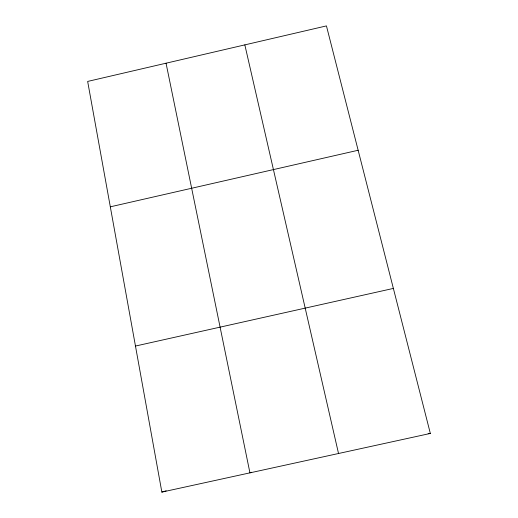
<?xml version="1.0" encoding="UTF-8"?>
<svg xmlns="http://www.w3.org/2000/svg" width="518" height="518" viewBox="0 0 518 518"><rect width="100%" height="100%" fill="white"/><g stroke="black" fill="none" stroke-linecap="round" stroke-linejoin="round"><path stroke-width="0.78" d="M251.405 472.254L249.935 472.856L166.045 63.202M161.856 492.1L430.341 433.443L326.444 25.9L87.659 81.43L161.856 492.1L166.181 490.792M110.315 206.824L358.145 150.259M135.47 346.05L393.369 288.422M428.153 433.663L430.341 433.443M244.839 44.878L338.526 453.503"/></g></svg>
